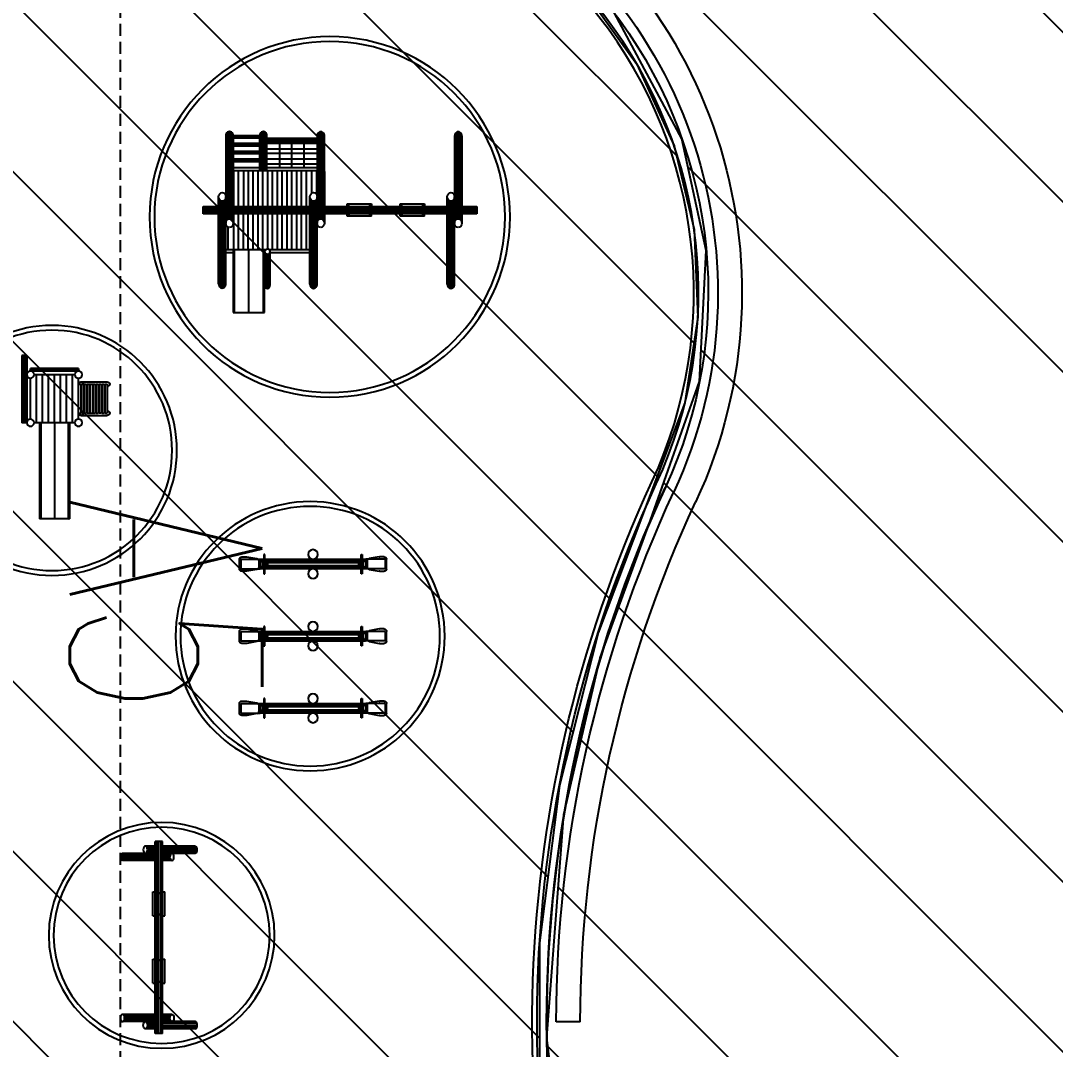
# Model space of a CAD drawing. Header units: inches. Extents: x 542650 to 544515, y 9574150 to 9574595.
# Drawn here: x 544326.24 to 544347.77, y 9574480.24 to 9574501.64 of the extents above; entities that cross this region are included whole.
import ezdxf
from ezdxf.enums import TextEntityAlignment as Align

# ---------------------------------------------------------------- set-up
doc = ezdxf.new("R2010")
doc.units = ezdxf.units.IN
doc.header["$MEASUREMENT"] = 0
doc.linetypes.add('HIDDEN', pattern=[0.375, 0.25, -0.125])
for name, color, linetype in [('I-ARQ', 8, 'Continuous'), ('I-NORMO_INST', 4, 'Continuous'), ('SANIT', 3, 'Continuous')]:
    doc.layers.add(name, color=color, linetype=linetype)
doc.styles.add('200', font='ROMANS.SHX', dxfattribs={"width": 0.7, "height": 0.4})
pattern_1 = [(315, (1179.8033, 467.0157), (1.76776695297, 1.76776695297), [])]

# ---------------------------------------------------------------- blocks, each defined once
blk = doc.blocks.new('BL PRAÇA')
at = {"layer": 'I-ARQ'}
for p, q in [((464391.772, 9295916.216), (464391.773, 9295915.716)), ((464408.735, 9295914.066), (464408.584, 9295914.066)), ((464408.584, 9295914.066), (464408.584, 9295908.367)), ((464408.594, 9295914.066), (464408.594, 9295908.367)), ((464408.614, 9295914.066), (464408.614, 9295908.367)), ((464408.644, 9295914.066), (464408.644, 9295908.367)), ((464408.675, 9295908.367), (464408.675, 9295914.066)), ((464408.705, 9295908.367), (464408.705, 9295914.066)), ((464408.725, 9295908.367), (464408.725, 9295914.066)), ((464408.735, 9295908.367), (464408.735, 9295914.066)), ((464408.584, 9295913.75), (464408.386, 9295913.75)), ((464410.201, 9295913.751), (464408.735, 9295913.75)), ((464407.031, 9295913.539), (464408.584, 9295913.539)), ((464407.047, 9295913.569), (464408.584, 9295913.569)), ((464407.074, 9295913.589), (464408.584, 9295913.589)), ((464407.113, 9295913.599), (464408.584, 9295913.599)), ((464408.584, 9295913.6), (464408.386, 9295913.6)), ((464408.429, 9295913.741), (464408.584, 9295913.741)), ((464408.431, 9295913.611), (464408.584, 9295913.611)), ((464408.456, 9295913.721), (464408.584, 9295913.721)), ((464408.457, 9295913.631), (464408.584, 9295913.631)), ((464408.466, 9295913.707), (464408.466, 9295913.708)), ((464408.473, 9295913.691), (464408.584, 9295913.691)), ((464408.473, 9295913.661), (464408.585, 9295913.661)), ((464408.735, 9295913.74), (464410.246, 9295913.741)), ((464408.735, 9295913.72), (464410.272, 9295913.721)), ((464408.735, 9295913.69), (464410.288, 9295913.691)), ((464408.735, 9295913.66), (464410.287, 9295913.661)), ((464408.735, 9295913.63), (464410.271, 9295913.631)), ((464408.735, 9295913.61), (464410.244, 9295913.611)), ((464410.209, 9295913.601), (464408.735, 9295913.6)), ((464408.735, 9295913.599), (464408.934, 9295913.6)), ((464408.735, 9295913.589), (464408.889, 9295913.59)), ((464408.735, 9295913.569), (464408.863, 9295913.57)), ((464408.735, 9295913.539), (464408.846, 9295913.54)), ((464407.031, 9295913.509), (464408.584, 9295913.509)), ((464407.047, 9295913.479), (464408.584, 9295913.479)), ((464407.074, 9295913.459), (464408.584, 9295913.459)), ((464407.119, 9295913.449), (464408.584, 9295913.449)), ((464408.735, 9295913.509), (464408.847, 9295913.509)), ((464408.735, 9295913.479), (464408.863, 9295913.479)), ((464408.735, 9295913.459), (464408.889, 9295913.459)), ((464408.735, 9295913.449), (464408.934, 9295913.449)), ((464408.533, 9295912.972), (464408.584, 9295912.972)), ((464408.533, 9295912.972), (464408.533, 9295912.468)), ((464408.551, 9295912.962), (464408.584, 9295912.962)), ((464408.551, 9295912.937), (464408.551, 9295912.962)), ((464408.551, 9295912.937), (464408.584, 9295912.937)), ((464408.786, 9295912.972), (464408.735, 9295912.972)), ((464408.735, 9295912.962), (464408.768, 9295912.962)), ((464408.735, 9295912.937), (464408.768, 9295912.937)), ((464408.768, 9295912.937), (464408.768, 9295912.962)), ((464408.786, 9295912.468), (464408.786, 9295912.972)), ((464408.533, 9295912.468), (464408.584, 9295912.468)), ((464408.584, 9295912.502), (464408.551, 9295912.502)), ((464408.551, 9295912.502), (464408.551, 9295912.477)), ((464408.584, 9295912.477), (464408.551, 9295912.477)), ((464408.735, 9295912.502), (464408.768, 9295912.502)), ((464408.735, 9295912.477), (464408.768, 9295912.477)), ((464408.735, 9295912.468), (464408.786, 9295912.468)), ((464408.768, 9295912.502), (464408.768, 9295912.477)), ((464398.145, 9295912.042), (464398.145, 9295912.134)), ((464398.183, 9295911.826), (464398.146, 9295912.033)), ((464398.195, 9295912.184), (464398.395, 9295912.184)), ((464398.195, 9295912.154), (464398.195, 9295911.8)), ((464398.395, 9295912.154), (464398.195, 9295912.154)), ((464398.395, 9295912.154), (464398.395, 9295911.8)), ((464398.445, 9295912.033), (464398.408, 9295911.826)), ((464398.445, 9295912.134), (464398.445, 9295912.042)), ((464399.645, 9295912.042), (464399.645, 9295912.134)), ((464399.683, 9295911.826), (464399.646, 9295912.033)), ((464399.695, 9295912.184), (464399.895, 9295912.184)), ((464399.695, 9295912.154), (464399.695, 9295911.8)), ((464399.895, 9295912.154), (464399.695, 9295912.154)), ((464399.895, 9295912.154), (464399.895, 9295911.8)), ((464399.945, 9295912.033), (464399.908, 9295911.826)), ((464399.945, 9295912.134), (464399.945, 9295912.042)), ((464401.145, 9295912.042), (464401.145, 9295912.134)), ((464401.183, 9295911.826), (464401.146, 9295912.033)), ((464401.195, 9295912.184), (464401.395, 9295912.184)), ((464401.195, 9295912.154), (464401.195, 9295911.8)), ((464401.395, 9295912.154), (464401.195, 9295912.154)), ((464401.395, 9295912.154), (464401.395, 9295911.8)), ((464401.445, 9295912.033), (464401.408, 9295911.826)), ((464401.445, 9295912.134), (464401.445, 9295912.042)), ((464408.533, 9295911.872), (464408.584, 9295911.872)), ((464408.533, 9295911.872), (464408.533, 9295911.368)), ((464408.551, 9295911.862), (464408.584, 9295911.862)), ((464408.551, 9295911.837), (464408.551, 9295911.862)), ((464408.551, 9295911.837), (464408.584, 9295911.837)), ((464408.786, 9295911.872), (464408.735, 9295911.872)), ((464408.735, 9295911.862), (464408.768, 9295911.862)), ((464408.735, 9295911.837), (464408.768, 9295911.837)), ((464408.768, 9295911.837), (464408.768, 9295911.862)), ((464408.786, 9295911.368), (464408.786, 9295911.872)), ((464398.495, 9295911.679), (464398.095, 9295911.679)), ((464398.095, 9295911.679), (464398.095, 9295911.659)), ((464398.095, 9295911.659), (464398.495, 9295911.659)), ((464398.195, 9295911.8), (464398.195, 9295911.754)), ((464398.395, 9295911.755), (464398.195, 9295911.755)), ((464398.195, 9295911.755), (464398.195, 9295911.679)), ((464398.195, 9295911.659), (464398.195, 9295909.65)), ((464398.2, 9295911.679), (464398.2, 9295911.749)), ((464398.2, 9295909.65), (464398.2, 9295911.659)), ((464398.208, 9295911.679), (464398.208, 9295911.74)), ((464398.208, 9295909.65), (464398.208, 9295911.659)), ((464398.226, 9295911.679), (464398.226, 9295911.725)), ((464398.226, 9295909.65), (464398.226, 9295911.659)), ((464398.359, 9295911.784), (464398.232, 9295911.784)), ((464398.262, 9295911.679), (464398.262, 9295911.709)), ((464398.262, 9295909.65), (464398.262, 9295911.659)), ((464398.285, 9295911.659), (464398.285, 9295911.613)), ((464398.305, 9295911.613), (464398.305, 9295911.659)), ((464398.329, 9295911.679), (464398.329, 9295911.709)), ((464398.329, 9295909.65), (464398.329, 9295911.659)), ((464398.365, 9295911.679), (464398.365, 9295911.725)), ((464398.365, 9295909.65), (464398.365, 9295911.659)), ((464398.383, 9295911.679), (464398.383, 9295911.74)), ((464398.383, 9295909.65), (464398.383, 9295911.659)), ((464398.391, 9295911.679), (464398.391, 9295911.749)), ((464398.391, 9295909.65), (464398.391, 9295911.659)), ((464398.395, 9295911.8), (464398.395, 9295911.754)), ((464398.395, 9295911.679), (464398.395, 9295911.755)), ((464398.395, 9295909.65), (464398.395, 9295911.659)), ((464398.495, 9295911.659), (464398.495, 9295911.679)), ((464399.995, 9295911.679), (464399.595, 9295911.679)), ((464399.595, 9295911.679), (464399.595, 9295911.659)), ((464399.595, 9295911.659), (464399.995, 9295911.659)), ((464399.695, 9295911.8), (464399.695, 9295911.754)), ((464399.895, 9295911.755), (464399.695, 9295911.755)), ((464399.695, 9295911.755), (464399.695, 9295911.679)), ((464399.695, 9295911.659), (464399.695, 9295909.65)), ((464399.7, 9295911.679), (464399.7, 9295911.749)), ((464399.7, 9295909.65), (464399.7, 9295911.659)), ((464399.708, 9295911.679), (464399.708, 9295911.74)), ((464399.708, 9295909.65), (464399.708, 9295911.659)), ((464399.726, 9295911.679), (464399.726, 9295911.725)), ((464399.726, 9295909.65), (464399.726, 9295911.659)), ((464399.859, 9295911.784), (464399.732, 9295911.784)), ((464399.762, 9295911.679), (464399.762, 9295911.709)), ((464399.762, 9295909.65), (464399.762, 9295911.659)), ((464399.785, 9295911.659), (464399.785, 9295911.613)), ((464399.805, 9295911.613), (464399.805, 9295911.659)), ((464399.829, 9295911.679), (464399.829, 9295911.709)), ((464399.829, 9295909.65), (464399.829, 9295911.659)), ((464399.865, 9295911.679), (464399.865, 9295911.725)), ((464399.865, 9295909.65), (464399.865, 9295911.659)), ((464399.883, 9295911.679), (464399.883, 9295911.74)), ((464399.883, 9295909.65), (464399.883, 9295911.659)), ((464399.891, 9295911.679), (464399.891, 9295911.749)), ((464399.891, 9295909.65), (464399.891, 9295911.659)), ((464399.895, 9295911.8), (464399.895, 9295911.754)), ((464399.895, 9295911.679), (464399.895, 9295911.755)), ((464399.895, 9295909.65), (464399.895, 9295911.659)), ((464399.995, 9295911.659), (464399.995, 9295911.679)), ((464401.495, 9295911.679), (464401.095, 9295911.679)), ((464401.095, 9295911.679), (464401.095, 9295911.659)), ((464401.095, 9295911.659), (464401.495, 9295911.659)), ((464401.195, 9295911.8), (464401.195, 9295911.754)), ((464401.395, 9295911.755), (464401.195, 9295911.755)), ((464401.195, 9295911.755), (464401.195, 9295911.679)), ((464401.195, 9295911.659), (464401.195, 9295909.65)), ((464401.2, 9295911.679), (464401.2, 9295911.749)), ((464401.2, 9295909.65), (464401.2, 9295911.659)), ((464401.208, 9295911.679), (464401.208, 9295911.74)), ((464401.208, 9295909.65), (464401.208, 9295911.659)), ((464401.226, 9295911.679), (464401.226, 9295911.725)), ((464401.226, 9295909.65), (464401.226, 9295911.659)), ((464401.359, 9295911.784), (464401.232, 9295911.784)), ((464401.262, 9295911.679), (464401.262, 9295911.709)), ((464401.262, 9295909.65), (464401.262, 9295911.659)), ((464401.285, 9295911.659), (464401.285, 9295911.613)), ((464401.305, 9295911.613), (464401.305, 9295911.659)), ((464401.329, 9295911.679), (464401.329, 9295911.709)), ((464401.329, 9295909.65), (464401.329, 9295911.659)), ((464401.365, 9295911.679), (464401.365, 9295911.725)), ((464401.365, 9295909.65), (464401.365, 9295911.659)), ((464401.383, 9295911.679), (464401.383, 9295911.74)), ((464401.383, 9295909.65), (464401.383, 9295911.659)), ((464401.391, 9295911.679), (464401.391, 9295911.749)), ((464401.391, 9295909.65), (464401.391, 9295911.659)), ((464401.395, 9295911.8), (464401.395, 9295911.754)), ((464401.395, 9295911.679), (464401.395, 9295911.755)), ((464401.395, 9295909.65), (464401.395, 9295911.659)), ((464401.495, 9295911.659), (464401.495, 9295911.679)), ((464408.584, 9295911.402), (464408.551, 9295911.402)), ((464408.551, 9295911.402), (464408.551, 9295911.377)), ((464408.584, 9295911.377), (464408.551, 9295911.377)), ((464408.735, 9295911.402), (464408.768, 9295911.402)), ((464408.735, 9295911.377), (464408.768, 9295911.377)), ((464408.768, 9295911.402), (464408.768, 9295911.377)), ((464408.533, 9295911.368), (464408.584, 9295911.368)), ((464408.735, 9295911.368), (464408.786, 9295911.368)), ((464407.074, 9295910.73), (464408.584, 9295910.731)), ((464407.113, 9295910.74), (464408.584, 9295910.741)), ((464408.584, 9295910.891), (464408.386, 9295910.891)), ((464408.584, 9295910.741), (464408.386, 9295910.741)), ((464408.431, 9295910.881), (464408.584, 9295910.881)), ((464408.431, 9295910.751), (464408.584, 9295910.751)), ((464408.457, 9295910.861), (464408.584, 9295910.861)), ((464408.458, 9295910.771), (464408.584, 9295910.771)), ((464408.474, 9295910.831), (464408.584, 9295910.831)), ((464408.474, 9295910.801), (464408.584, 9295910.801)), ((464410.201, 9295910.89), (464408.735, 9295910.891)), ((464408.735, 9295910.881), (464410.246, 9295910.881)), ((464408.735, 9295910.861), (464410.272, 9295910.861)), ((464408.735, 9295910.831), (464410.288, 9295910.831)), ((464408.735, 9295910.801), (464410.287, 9295910.801)), ((464408.735, 9295910.771), (464410.271, 9295910.771)), ((464408.735, 9295910.751), (464410.244, 9295910.751)), ((464408.735, 9295910.741), (464408.934, 9295910.741)), ((464410.209, 9295910.741), (464408.735, 9295910.741)), ((464408.735, 9295910.731), (464408.885, 9295910.731)), ((464408.977, 9295910.731), (464409.477, 9295910.731)), ((464409.477, 9295910.741), (464409.478, 9295908.991)), ((464409.535, 9295910.741), (464409.536, 9295909.696)), ((464409.616, 9295910.741), (464409.616, 9295909.696)), ((464409.718, 9295910.741), (464409.719, 9295909.696)), ((464409.833, 9295910.743), (464409.834, 9295909.698)), ((464409.925, 9295910.743), (464409.926, 9295909.698)), ((464410.05, 9295909.696), (464410.05, 9295910.741)), ((464410.06, 9295909.696), (464410.06, 9295910.741)), ((464410.08, 9295909.696), (464410.08, 9295910.741)), ((464410.099, 9295910.741), (464410.099, 9295909.696)), ((464410.119, 9295910.741), (464410.119, 9295909.696)), ((464410.139, 9295910.741), (464410.139, 9295909.696)), ((464410.149, 9295910.741), (464410.149, 9295909.696)), ((464407.031, 9295910.68), (464408.584, 9295910.681)), ((464407.031, 9295910.65), (464408.584, 9295910.65)), ((464407.047, 9295910.71), (464408.584, 9295910.711)), ((464407.047, 9295910.62), (464408.584, 9295910.62)), ((464407.074, 9295910.6), (464408.584, 9295910.6)), ((464407.119, 9295910.59), (464408.584, 9295910.59)), ((464407.771, 9295910.591), (464407.771, 9295909.755)), ((464407.829, 9295910.59), (464407.83, 9295909.745)), ((464407.83, 9295910.519), (464408.584, 9295910.519)), ((464408.735, 9295910.711), (464408.858, 9295910.711)), ((464408.735, 9295910.681), (464408.842, 9295910.681)), ((464408.735, 9295910.65), (464408.842, 9295910.651)), ((464408.735, 9295910.62), (464408.858, 9295910.621)), ((464408.735, 9295910.6), (464408.885, 9295910.601)), ((464408.735, 9295910.591), (464408.938, 9295910.591)), ((464408.735, 9295910.59), (464408.934, 9295910.591)), ((464408.736, 9295910.519), (464409.477, 9295910.519)), ((464409.013, 9295910.63), (464409.477, 9295910.63)), ((464407.83, 9295910.418), (464408.584, 9295910.418)), ((464407.83, 9295910.317), (464408.584, 9295910.317)), ((464408.736, 9295910.418), (464409.477, 9295910.418)), ((464408.736, 9295910.317), (464409.477, 9295910.317)), ((464409.54, 9295910.47), (464410.054, 9295910.47)), ((464407.83, 9295910.216), (464408.584, 9295910.216)), ((464407.83, 9295910.115), (464408.584, 9295910.115)), ((464408.736, 9295910.216), (464409.477, 9295910.216)), ((464408.736, 9295910.115), (464409.477, 9295910.115)), ((464409.536, 9295910.214), (464410.05, 9295910.214)), ((464407.83, 9295910.015), (464408.584, 9295910.015)), ((464407.83, 9295909.914), (464408.584, 9295909.914)), ((464408.736, 9295910.015), (464409.477, 9295910.015)), ((464408.736, 9295909.914), (464409.477, 9295909.914)), ((464409.534, 9295909.963), (464410.047, 9295909.963)), ((464398.285, 9295909.65), (464398.285, 9295909.697)), ((464398.305, 9295909.697), (464398.305, 9295909.65)), ((464399.785, 9295909.65), (464399.785, 9295909.697)), ((464399.805, 9295909.697), (464399.805, 9295909.65)), ((464401.285, 9295909.65), (464401.285, 9295909.697)), ((464401.305, 9295909.697), (464401.305, 9295909.65)), ((464407.739, 9295909.72), (464407.032, 9295909.72)), ((464407.032, 9295909.689), (464407.739, 9295909.69)), ((464407.753, 9295909.74), (464407.046, 9295909.74)), ((464407.046, 9295909.669), (464407.753, 9295909.67)), ((464407.769, 9295909.75), (464407.063, 9295909.75)), ((464407.063, 9295909.659), (464407.769, 9295909.66)), ((464407.793, 9295909.755), (464407.089, 9295909.755)), ((464407.089, 9295909.654), (464407.797, 9295909.655)), ((464407.771, 9295909.646), (464407.771, 9295909.655)), ((464407.83, 9295909.813), (464408.584, 9295909.813)), ((464407.83, 9295909.664), (464407.83, 9295908.991)), ((464407.854, 9295909.713), (464408.584, 9295909.712)), ((464408.736, 9295909.813), (464409.477, 9295909.813)), ((464408.736, 9295909.712), (464409.477, 9295909.712)), ((464409.478, 9295909.696), (464410.202, 9295909.696)), ((464409.478, 9295909.686), (464410.252, 9295909.686)), ((464409.503, 9295909.666), (464410.276, 9295909.666)), ((464398.095, 9295909.63), (464398.095, 9295909.65)), ((464398.095, 9295909.65), (464398.495, 9295909.65)), ((464398.495, 9295909.63), (464398.095, 9295909.63)), ((464398.183, 9295909.483), (464398.146, 9295909.275)), ((464398.195, 9295909.63), (464398.195, 9295909.555)), ((464398.195, 9295909.508), (464398.195, 9295909.555)), ((464398.395, 9295909.555), (464398.195, 9295909.555)), ((464398.195, 9295909.154), (464398.195, 9295909.508)), ((464398.2, 9295909.56), (464398.2, 9295909.63)), ((464398.208, 9295909.569), (464398.208, 9295909.63)), ((464398.226, 9295909.584), (464398.226, 9295909.63)), ((464398.359, 9295909.524), (464398.232, 9295909.524)), ((464398.262, 9295909.6), (464398.262, 9295909.63)), ((464398.329, 9295909.6), (464398.329, 9295909.63)), ((464398.365, 9295909.584), (464398.365, 9295909.63)), ((464398.383, 9295909.569), (464398.383, 9295909.63)), ((464398.391, 9295909.56), (464398.391, 9295909.63)), ((464398.395, 9295909.555), (464398.395, 9295909.63)), ((464398.395, 9295909.508), (464398.395, 9295909.555)), ((464398.395, 9295909.154), (464398.395, 9295909.508)), ((464398.445, 9295909.275), (464398.408, 9295909.483)), ((464398.495, 9295909.65), (464398.495, 9295909.63)), ((464399.595, 9295909.63), (464399.595, 9295909.65)), ((464399.595, 9295909.65), (464399.995, 9295909.65)), ((464399.995, 9295909.63), (464399.595, 9295909.63)), ((464399.683, 9295909.483), (464399.646, 9295909.275)), ((464399.695, 9295909.63), (464399.695, 9295909.555)), ((464399.695, 9295909.508), (464399.695, 9295909.555)), ((464399.895, 9295909.555), (464399.695, 9295909.555)), ((464399.695, 9295909.154), (464399.695, 9295909.508)), ((464399.7, 9295909.56), (464399.7, 9295909.63)), ((464399.708, 9295909.569), (464399.708, 9295909.63)), ((464399.726, 9295909.584), (464399.726, 9295909.63)), ((464399.859, 9295909.524), (464399.732, 9295909.524)), ((464399.762, 9295909.6), (464399.762, 9295909.63)), ((464399.829, 9295909.6), (464399.829, 9295909.63)), ((464399.865, 9295909.584), (464399.865, 9295909.63)), ((464399.883, 9295909.569), (464399.883, 9295909.63)), ((464399.891, 9295909.56), (464399.891, 9295909.63)), ((464399.895, 9295909.555), (464399.895, 9295909.63)), ((464399.895, 9295909.508), (464399.895, 9295909.555)), ((464399.895, 9295909.154), (464399.895, 9295909.508)), ((464399.945, 9295909.275), (464399.908, 9295909.483)), ((464399.995, 9295909.65), (464399.995, 9295909.63)), ((464401.095, 9295909.63), (464401.095, 9295909.65)), ((464401.095, 9295909.65), (464401.495, 9295909.65)), ((464401.495, 9295909.63), (464401.095, 9295909.63)), ((464401.183, 9295909.483), (464401.146, 9295909.275)), ((464401.195, 9295909.63), (464401.195, 9295909.555)), ((464401.195, 9295909.508), (464401.195, 9295909.555)), ((464401.395, 9295909.555), (464401.195, 9295909.555)), ((464401.195, 9295909.154), (464401.195, 9295909.508)), ((464401.2, 9295909.56), (464401.2, 9295909.63)), ((464401.208, 9295909.569), (464401.208, 9295909.63)), ((464401.226, 9295909.584), (464401.226, 9295909.63)), ((464401.359, 9295909.524), (464401.232, 9295909.524)), ((464401.262, 9295909.6), (464401.262, 9295909.63)), ((464401.329, 9295909.6), (464401.329, 9295909.63)), ((464401.365, 9295909.584), (464401.365, 9295909.63)), ((464401.383, 9295909.569), (464401.383, 9295909.63)), ((464401.391, 9295909.56), (464401.391, 9295909.63)), ((464401.395, 9295909.555), (464401.395, 9295909.63)), ((464401.395, 9295909.508), (464401.395, 9295909.555)), ((464401.395, 9295909.154), (464401.395, 9295909.508)), ((464401.445, 9295909.275), (464401.408, 9295909.483)), ((464401.495, 9295909.65), (464401.495, 9295909.63)), ((464406.53, 9295908.991), (464406.53, 9295909.646)), ((464406.53, 9295909.646), (464407.83, 9295909.646)), ((464406.53, 9295909.621), (464407.83, 9295909.621)), ((464407.74, 9295909.621), (464407.74, 9295909.646)), ((464407.83, 9295909.611), (464408.584, 9295909.611)), ((464407.83, 9295909.51), (464408.584, 9295909.51)), ((464408.736, 9295909.611), (464409.477, 9295909.611)), ((464408.736, 9295909.51), (464409.477, 9295909.51)), ((464409.478, 9295909.556), (464409.67, 9295909.556)), ((464409.478, 9295909.545), (464409.67, 9295909.545)), ((464409.503, 9295909.576), (464409.67, 9295909.576)), ((464409.518, 9295909.636), (464410.29, 9295909.636)), ((464409.518, 9295909.606), (464409.67, 9295909.606)), ((464409.536, 9295909.545), (464409.536, 9295908.991)), ((464409.67, 9295909.636), (464409.716, 9295909.636)), ((464409.67, 9295908.91), (464409.67, 9295909.636)), ((464409.675, 9295908.91), (464409.675, 9295909.636)), ((464409.685, 9295908.91), (464409.685, 9295909.636)), ((464409.701, 9295909.636), (464409.701, 9295908.91)), ((464409.711, 9295909.636), (464409.711, 9295908.91)), ((464409.716, 9295909.636), (464409.716, 9295908.91)), ((464409.716, 9295909.606), (464409.833, 9295909.606)), ((464409.716, 9295909.576), (464409.833, 9295909.576)), ((464409.716, 9295909.556), (464409.833, 9295909.556)), ((464409.716, 9295909.545), (464409.833, 9295909.545)), ((464409.833, 9295909.636), (464409.879, 9295909.636)), ((464409.833, 9295908.91), (464409.833, 9295909.636)), ((464409.838, 9295908.91), (464409.838, 9295909.636)), ((464409.848, 9295908.91), (464409.848, 9295909.636)), ((464409.864, 9295909.636), (464409.864, 9295908.91)), ((464409.874, 9295909.636), (464409.874, 9295908.91)), ((464409.879, 9295909.636), (464409.879, 9295908.91)), ((464409.879, 9295909.606), (464409.996, 9295909.606)), ((464409.879, 9295909.576), (464409.996, 9295909.576)), ((464409.879, 9295909.556), (464409.996, 9295909.556)), ((464409.879, 9295909.545), (464409.996, 9295909.545)), ((464409.996, 9295909.636), (464410.042, 9295909.636)), ((464409.996, 9295908.91), (464409.996, 9295909.636)), ((464410.001, 9295908.91), (464410.001, 9295909.636)), ((464410.011, 9295908.91), (464410.011, 9295909.636)), ((464410.027, 9295909.636), (464410.027, 9295908.91)), ((464410.037, 9295909.636), (464410.037, 9295908.91)), ((464410.042, 9295909.636), (464410.042, 9295908.91)), ((464410.042, 9295909.606), (464410.159, 9295909.606)), ((464410.042, 9295909.576), (464410.159, 9295909.576)), ((464410.042, 9295909.556), (464410.159, 9295909.556)), ((464410.042, 9295909.545), (464410.159, 9295909.545)), ((464410.159, 9295908.91), (464410.159, 9295909.636)), ((464410.159, 9295909.636), (464410.205, 9295909.636)), ((464410.164, 9295908.91), (464410.164, 9295909.636)), ((464410.174, 9295908.91), (464410.174, 9295909.636)), ((464410.19, 9295909.636), (464410.19, 9295908.91)), ((464410.2, 9295909.636), (464410.2, 9295908.91)), ((464410.205, 9295909.636), (464410.205, 9295908.91)), ((464410.205, 9295909.606), (464410.286, 9295909.606)), ((464410.205, 9295909.576), (464410.272, 9295909.576)), ((464410.205, 9295909.556), (464410.247, 9295909.556)), ((464410.205, 9295909.546), (464410.209, 9295909.546)), ((464398.145, 9295909.267), (464398.145, 9295909.174)), ((464398.445, 9295909.174), (464398.445, 9295909.267)), ((464399.645, 9295909.267), (464399.645, 9295909.174)), ((464399.945, 9295909.174), (464399.945, 9295909.267)), ((464401.145, 9295909.267), (464401.145, 9295909.174)), ((464401.445, 9295909.174), (464401.445, 9295909.267)), ((464406.53, 9295909.319), (464407.83, 9295909.319)), ((464407.83, 9295909.409), (464408.584, 9295909.409)), ((464407.83, 9295909.308), (464408.584, 9295909.308)), ((464408.736, 9295909.409), (464409.477, 9295909.409)), ((464409.477, 9295909.308), (464408.736, 9295909.308)), ((464398.395, 9295909.154), (464398.195, 9295909.154)), ((464398.195, 9295909.124), (464398.395, 9295909.124)), ((464399.895, 9295909.154), (464399.695, 9295909.154)), ((464399.695, 9295909.124), (464399.895, 9295909.124)), ((464401.395, 9295909.154), (464401.195, 9295909.154)), ((464401.195, 9295909.124), (464401.395, 9295909.124)), ((464407.83, 9295909.016), (464406.53, 9295909.016)), ((464407.74, 9295909.016), (464407.74, 9295908.991)), ((464407.83, 9295909.207), (464408.584, 9295909.207)), ((464407.83, 9295909.106), (464408.584, 9295909.106)), ((464409.477, 9295909.207), (464408.736, 9295909.207)), ((464408.736, 9295909.106), (464409.477, 9295909.106)), ((464407.83, 9295908.991), (464406.53, 9295908.991)), ((464407.069, 9295908.81), (464408.584, 9295908.811)), ((464407.095, 9295908.83), (464408.584, 9295908.831)), ((464407.126, 9295908.84), (464408.584, 9295908.841)), ((464407.771, 9295908.991), (464407.772, 9295908.841)), ((464407.83, 9295909.005), (464408.584, 9295909.005)), ((464407.83, 9295908.991), (464407.83, 9295908.841)), ((464407.83, 9295908.89), (464408.303, 9295908.89)), ((464408.584, 9295908.991), (464408.386, 9295908.991)), ((464408.584, 9295908.841), (464408.386, 9295908.841)), ((464408.431, 9295908.981), (464408.584, 9295908.981)), ((464408.431, 9295908.851), (464408.584, 9295908.851)), ((464408.457, 9295908.961), (464408.584, 9295908.961)), ((464408.458, 9295908.871), (464408.584, 9295908.871)), ((464408.474, 9295908.931), (464408.584, 9295908.931)), ((464408.474, 9295908.901), (464408.584, 9295908.901)), ((464408.736, 9295909.005), (464409.477, 9295909.005)), ((464409.67, 9295908.991), (464408.736, 9295908.991)), ((464408.736, 9295908.981), (464409.67, 9295908.981)), ((464408.736, 9295908.961), (464409.67, 9295908.961)), ((464408.736, 9295908.931), (464409.67, 9295908.931)), ((464408.736, 9295908.901), (464410.29, 9295908.901)), ((464408.736, 9295908.871), (464410.275, 9295908.871)), ((464408.736, 9295908.851), (464410.25, 9295908.851)), ((464410.218, 9295908.841), (464408.736, 9295908.841)), ((464408.736, 9295908.841), (464408.934, 9295908.841)), ((464408.736, 9295908.831), (464408.89, 9295908.831)), ((464408.736, 9295908.811), (464408.863, 9295908.811)), ((464409.716, 9295908.91), (464409.67, 9295908.91)), ((464409.833, 9295908.991), (464409.716, 9295908.991)), ((464409.716, 9295908.981), (464409.833, 9295908.981)), ((464409.716, 9295908.961), (464409.833, 9295908.961)), ((464409.716, 9295908.931), (464409.833, 9295908.931)), ((464409.879, 9295908.91), (464409.833, 9295908.91)), ((464409.996, 9295908.991), (464409.879, 9295908.991)), ((464409.879, 9295908.981), (464409.996, 9295908.981)), ((464409.879, 9295908.961), (464409.996, 9295908.961)), ((464409.879, 9295908.931), (464409.996, 9295908.931)), ((464410.042, 9295908.91), (464409.996, 9295908.91)), ((464410.159, 9295908.991), (464410.042, 9295908.991)), ((464410.042, 9295908.981), (464410.159, 9295908.982)), ((464410.042, 9295908.961), (464410.159, 9295908.962)), ((464410.042, 9295908.931), (464410.159, 9295908.932)), ((464410.205, 9295908.91), (464410.159, 9295908.91)), ((464410.205, 9295908.982), (464410.252, 9295908.982)), ((464410.205, 9295908.962), (464410.276, 9295908.962)), ((464410.205, 9295908.932), (464410.29, 9295908.932)), ((464407.053, 9295908.78), (464408.584, 9295908.781)), ((464407.053, 9295908.75), (464408.584, 9295908.751)), ((464407.069, 9295908.72), (464408.584, 9295908.721)), ((464407.096, 9295908.7), (464408.584, 9295908.701)), ((464407.126, 9295908.69), (464408.584, 9295908.691)), ((464408.736, 9295908.781), (464408.847, 9295908.781)), ((464408.736, 9295908.751), (464408.847, 9295908.751)), ((464408.736, 9295908.721), (464408.863, 9295908.721)), ((464408.736, 9295908.701), (464408.89, 9295908.701)), ((464408.736, 9295908.691), (464408.934, 9295908.691)), ((464408.584, 9295908.367), (464408.735, 9295908.367)), ((464391.626, 9295908.208), (464391.626, 9295907.521)), ((464391.631, 9295908.219), (464391.631, 9295907.521)), ((464391.641, 9295908.229), (464391.641, 9295907.521)), ((464391.661, 9295908.24), (464391.661, 9295907.521)), ((464391.697, 9295908.246), (464391.697, 9295907.521)), ((464391.741, 9295908.241), (464391.741, 9295907.521)), ((464391.761, 9295908.231), (464391.761, 9295907.521)), ((464391.771, 9295908.221), (464391.771, 9295907.521)), ((464391.776, 9295908.212), (464391.776, 9295907.521)), ((464395.277, 9295908.203), (464395.277, 9295907.521)), ((464395.282, 9295908.211), (464395.282, 9295907.521)), ((464395.292, 9295908.222), (464395.292, 9295907.521)), ((464395.312, 9295908.236), (464395.312, 9295907.521)), ((464395.353, 9295908.246), (464395.353, 9295907.521)), ((464395.392, 9295908.236), (464395.392, 9295907.521)), ((464395.412, 9295908.222), (464395.412, 9295907.521)), ((464395.422, 9295908.21), (464395.422, 9295907.521)), ((464395.427, 9295908.203), (464395.427, 9295907.521)), ((464391.926, 9295907.721), (464391.926, 9295907.521)), ((464395.126, 9295907.718), (464395.127, 9295907.521)), ((464391.527, 9295907.521), (464391.527, 9295907.371)), ((464391.527, 9295907.521), (464395.527, 9295907.521)), ((464391.527, 9295907.516), (464395.527, 9295907.516)), ((464391.527, 9295907.506), (464395.527, 9295907.506)), ((464391.781, 9295907.703), (464391.781, 9295907.521)), ((464391.791, 9295907.692), (464391.791, 9295907.521)), ((464391.811, 9295907.682), (464391.811, 9295907.521)), ((464391.85, 9295907.675), (464391.85, 9295907.521)), ((464391.891, 9295907.682), (464391.891, 9295907.521)), ((464391.911, 9295907.692), (464391.911, 9295907.521)), ((464391.921, 9295907.702), (464391.921, 9295907.521)), ((464392.577, 9295907.521), (464392.577, 9295907.571)), ((464392.577, 9295907.571), (464393.077, 9295907.571)), ((464393.077, 9295907.521), (464393.077, 9295907.571)), ((464393.977, 9295907.521), (464393.977, 9295907.571)), ((464393.977, 9295907.571), (464394.477, 9295907.571)), ((464394.477, 9295907.521), (464394.477, 9295907.571)), ((464395.131, 9295907.702), (464395.132, 9295907.521)), ((464395.141, 9295907.692), (464395.142, 9295907.521)), ((464395.161, 9295907.682), (464395.162, 9295907.521)), ((464395.2, 9295907.675), (464395.2, 9295907.521)), ((464395.242, 9295907.682), (464395.242, 9295907.521)), ((464395.262, 9295907.692), (464395.262, 9295907.521)), ((464395.272, 9295907.703), (464395.272, 9295907.521)), ((464395.527, 9295907.521), (464395.527, 9295907.371)), ((464391.527, 9295907.486), (464395.527, 9295907.486)), ((464391.527, 9295907.442), (464395.527, 9295907.442)), ((464391.527, 9295907.406), (464395.527, 9295907.406)), ((464391.527, 9295907.386), (464395.527, 9295907.386)), ((464391.527, 9295907.376), (464395.527, 9295907.376)), ((464391.527, 9295907.371), (464395.527, 9295907.371)), ((464391.626, 9295907.371), (464391.626, 9295907.165)), ((464391.631, 9295907.371), (464391.631, 9295907.181)), ((464391.641, 9295907.371), (464391.641, 9295907.191)), ((464391.661, 9295907.371), (464391.661, 9295907.201)), ((464391.698, 9295907.371), (464391.698, 9295907.208)), ((464391.74, 9295907.371), (464391.74, 9295907.202)), ((464391.76, 9295907.371), (464391.76, 9295907.192)), ((464391.77, 9295907.371), (464391.77, 9295907.182)), ((464391.776, 9295907.371), (464391.776, 9295906.692)), ((464391.781, 9295907.371), (464391.781, 9295906.704)), ((464391.791, 9295907.371), (464391.791, 9295906.714)), ((464391.811, 9295907.371), (464391.811, 9295906.725)), ((464391.847, 9295907.371), (464391.847, 9295906.731)), ((464391.891, 9295907.371), (464391.891, 9295906.725)), ((464391.911, 9295907.371), (464391.911, 9295906.715)), ((464391.921, 9295907.371), (464391.921, 9295906.704)), ((464391.926, 9295907.371), (464391.926, 9295906.689)), ((464392.577, 9295907.321), (464392.577, 9295907.371)), ((464392.577, 9295907.321), (464393.077, 9295907.321)), ((464393.077, 9295907.321), (464393.077, 9295907.371)), ((464393.977, 9295907.321), (464393.977, 9295907.371)), ((464393.977, 9295907.321), (464394.477, 9295907.321)), ((464394.477, 9295907.321), (464394.477, 9295907.371)), ((464395.127, 9295907.371), (464395.127, 9295906.689)), ((464395.132, 9295907.371), (464395.132, 9295906.682)), ((464395.142, 9295907.371), (464395.142, 9295906.67)), ((464395.162, 9295907.371), (464395.162, 9295906.656)), ((464395.203, 9295907.371), (464395.203, 9295906.646)), ((464395.242, 9295907.371), (464395.242, 9295906.656)), ((464395.262, 9295907.371), (464395.262, 9295906.67)), ((464395.272, 9295907.371), (464395.272, 9295906.681)), ((464395.277, 9295907.371), (464395.277, 9295906.689)), ((464395.282, 9295907.371), (464395.282, 9295907.181)), ((464395.292, 9295907.371), (464395.292, 9295907.191)), ((464395.312, 9295907.371), (464395.312, 9295907.201)), ((464395.353, 9295907.371), (464395.353, 9295907.208)), ((464395.392, 9295907.371), (464395.392, 9295907.201)), ((464395.412, 9295907.371), (464395.412, 9295907.191)), ((464395.422, 9295907.371), (464395.422, 9295907.181)), ((464395.427, 9295907.371), (464395.427, 9295907.165)), ((464395.353, 9295907.123), (464395.353, 9295907.122)), ((464404.386, 9295905.824), (464404.386, 9295906.374)), ((464405.036, 9295906.374), (464404.436, 9295906.374)), ((464404.436, 9295906.324), (464404.436, 9295906.374)), ((464405.036, 9295906.324), (464404.436, 9295906.324)), ((464405.036, 9295906.312), (464404.436, 9295906.312)), ((464404.436, 9295906.262), (464404.436, 9295906.312)), ((464405.036, 9295906.262), (464404.436, 9295906.262)), ((464405.036, 9295906.249), (464404.436, 9295906.249)), ((464404.436, 9295906.249), (464404.436, 9295906.199)), ((464404.486, 9295906.312), (464404.486, 9295906.324)), ((464404.486, 9295906.249), (464404.486, 9295906.262)), ((464404.986, 9295906.312), (464404.986, 9295906.324)), ((464404.986, 9295906.249), (464404.986, 9295906.262)), ((464405.036, 9295906.324), (464405.036, 9295906.374)), ((464405.036, 9295906.262), (464405.036, 9295906.312)), ((464405.036, 9295906.214), (464405.036, 9295906.249)), ((464405.036, 9295906.199), (464405.036, 9295906.214)), ((464405.086, 9295905.824), (464405.086, 9295906.374)), ((464405.036, 9295906.199), (464404.436, 9295906.199)), ((464405.036, 9295906.184), (464404.436, 9295906.184)), ((464404.436, 9295906.134), (464404.436, 9295906.184)), ((464405.036, 9295906.134), (464404.436, 9295906.134)), ((464405.036, 9295906.124), (464404.436, 9295906.124)), ((464404.436, 9295906.074), (464404.436, 9295906.124)), ((464405.036, 9295906.074), (464404.436, 9295906.074)), ((464405.036, 9295906.064), (464404.436, 9295906.064)), ((464404.436, 9295906.014), (464404.436, 9295906.064)), ((464405.036, 9295906.014), (464404.436, 9295906.014)), ((464405.036, 9295906.004), (464404.436, 9295906.004)), ((464404.436, 9295905.954), (464404.436, 9295906.004)), ((464404.486, 9295906.184), (464404.486, 9295906.199)), ((464404.486, 9295906.124), (464404.486, 9295906.134)), ((464404.486, 9295906.064), (464404.486, 9295906.074)), ((464404.486, 9295906.004), (464404.486, 9295906.014)), ((464404.986, 9295906.184), (464404.986, 9295906.199)), ((464404.986, 9295906.124), (464404.986, 9295906.134)), ((464404.986, 9295906.064), (464404.986, 9295906.074)), ((464404.986, 9295906.004), (464404.986, 9295906.014)), ((464405.036, 9295906.134), (464405.036, 9295906.184)), ((464405.036, 9295906.084), (464405.036, 9295906.124)), ((464405.036, 9295906.074), (464405.036, 9295906.084)), ((464405.036, 9295906.019), (464405.036, 9295906.064)), ((464405.036, 9295906.014), (464405.036, 9295906.019)), ((464405.036, 9295905.954), (464405.036, 9295906.004)), ((464405.036, 9295905.894), (464404.435, 9295905.894)), ((464405.036, 9295905.954), (464404.436, 9295905.954)), ((464405.036, 9295905.944), (464404.436, 9295905.944)), ((464404.436, 9295905.894), (464404.436, 9295905.944)), ((464405.036, 9295905.884), (464404.436, 9295905.884)), ((464404.436, 9295905.863), (464404.436, 9295905.884)), ((464404.436, 9295905.863), (464404.436, 9295905.834)), ((464405.036, 9295905.834), (464404.436, 9295905.834)), ((464405.036, 9295905.824), (464404.436, 9295905.824)), ((464404.436, 9295905.774), (464404.436, 9295905.824)), ((464404.486, 9295905.944), (464404.486, 9295905.954)), ((464404.486, 9295905.884), (464404.486, 9295905.894)), ((464404.986, 9295905.944), (464404.986, 9295905.954)), ((464404.986, 9295905.894), (464404.986, 9295905.884)), ((464405.036, 9295905.894), (464405.036, 9295905.944)), ((464405.036, 9295905.834), (464405.036, 9295905.884)), ((464405.036, 9295905.774), (464405.036, 9295905.824)), ((464402.236, 9295905.574), (464402.236, 9295905.584)), ((464404.236, 9295905.584), (464402.236, 9295905.584)), ((464402.236, 9295905.574), (464402.236, 9295904.974)), ((464404.236, 9295905.699), (464404.236, 9295904.849)), ((464404.236, 9295905.649), (464405.236, 9295905.649)), ((464404.311, 9295905.774), (464405.161, 9295905.774)), ((464405.236, 9295904.849), (464405.236, 9295905.699)), ((464405.361, 9295905.774), (464405.311, 9295905.774)), ((464405.311, 9295905.774), (464405.311, 9295904.774)), ((464405.314, 9295904.774), (464405.314, 9295905.774)), ((464405.319, 9295904.774), (464405.319, 9295905.774)), ((464405.326, 9295904.774), (464405.326, 9295905.774)), ((464405.336, 9295904.774), (464405.336, 9295905.774)), ((464405.345, 9295904.774), (464405.345, 9295905.774)), ((464405.353, 9295904.774), (464405.353, 9295905.774)), ((464405.357, 9295904.774), (464405.357, 9295905.774)), ((464405.361, 9295905.774), (464405.361, 9295904.774)), ((464404.236, 9295905.559), (464402.236, 9295905.559)), ((464404.236, 9295905.524), (464405.236, 9295905.524)), ((464404.236, 9295905.399), (464405.236, 9295905.399)), ((464404.236, 9295905.274), (464402.236, 9295905.274)), ((464404.236, 9295905.274), (464405.236, 9295905.274)), ((464404.236, 9295905.149), (464405.236, 9295905.149)), ((464404.236, 9295904.989), (464402.236, 9295904.989)), ((464402.236, 9295904.974), (464402.236, 9295904.964)), ((464404.236, 9295904.964), (464402.236, 9295904.964)), ((464404.236, 9295905.024), (464405.236, 9295905.024)), ((464404.236, 9295904.899), (464405.236, 9295904.899)), ((464404.311, 9295904.774), (464405.161, 9295904.774)), ((464405.311, 9295904.774), (464405.361, 9295904.774)), ((464404.236, 9295904.699), (464404.236, 9295904.599)), ((464405.636, 9295904.699), (464404.236, 9295904.699)), ((464405.636, 9295904.694), (464404.236, 9295904.694)), ((464405.636, 9295904.688), (464404.236, 9295904.688)), ((464405.636, 9295904.682), (464404.236, 9295904.682)), ((464405.636, 9295904.673), (464404.236, 9295904.673)), ((464405.636, 9295904.664), (464404.236, 9295904.664)), ((464405.636, 9295904.649), (464404.236, 9295904.649)), ((464405.636, 9295904.634), (464404.236, 9295904.634)), ((464405.636, 9295904.624), (464404.236, 9295904.624)), ((464405.636, 9295904.616), (464404.236, 9295904.616)), ((464405.636, 9295904.609), (464404.236, 9295904.609)), ((464405.636, 9295904.604), (464404.236, 9295904.604)), ((464405.636, 9295904.599), (464404.236, 9295904.599)), ((464405.636, 9295904.699), (464405.636, 9295904.599))]:
    blk.add_line(p, q, dxfattribs=at)
at = {"layer": 'I-ARQ', "linetype": 'HIDDEN'}
blk.add_line((464371.786, 9295906.647), (464429.786, 9295906.647), dxfattribs=at)
at = {"layer": 'I-ARQ'}
for points in [[(464402.925, 9295918, -0.22074), (464380.66, 9295917.946, -0.071297), (464379.065, 9295918.979, -0.143294), (464377.036, 9295922.149, -0.071289), (464376.766, 9295924.031), (464376.766, 9296008.031, -0.405192), (464386.167, 9296017.726), (464454.256, 9296017.727, -0.405471), (464463.666, 9296008.031), (464463.666, 9295908.031, -0.292611), (464459.772, 9295901.946, -0.170288), (464454.651, 9295901.46, -0.170293), (464450.348, 9295904.278, 0.384147), (464439.642, 9295906.268, 0.384145), (464436.554, 9295895.825), (464428.023, 9295897.297), (464427.929, 9295896.755), (464470.516, 9295889.407), (464470.516, 9296024.938), (464472.366, 9296024.931)], [(464376.566, 9295924.031, 0.292611), (464380.577, 9295917.765, 0.22027), (464402.963, 9295917.798, -1.066721), (464409.784, 9295900.242, -1.086083)], [(464402.924, 9295918.001, -0.220758), (464380.66, 9295917.946, -0.143305), (464377.823, 9295920.419, -0.143297), (464376.766, 9295924.031)], [(464381.474, 9295917.262, 0.210235), (464403.005, 9295917.708, -1.078096), (464409.565, 9295900.28)]]:
    blk.add_lwpolyline(points, format="xyb", dxfattribs=at)
for centre, radius in [((464408.517, 9295911.004), 3.75), ((464408.517, 9295911.004), 3.65), ((464399.794, 9295910.595), 2.8), ((464399.794, 9295910.595), 2.7), ((464408.659, 9295912.949), 0.01), ((464408.659, 9295912.49), 0.01), ((464408.659, 9295911.849), 0.01), ((464408.659, 9295911.39), 0.01), ((464398.095, 9295910.655), 0.1), ((464398.495, 9295910.654), 0.1), ((464399.595, 9295910.655), 0.1), ((464399.995, 9295910.654), 0.1), ((464401.095, 9295910.655), 0.1), ((464401.495, 9295910.654), 0.1), ((464393.571, 9295907.505), 2.35), ((464393.571, 9295907.505), 2.25), ((464403.66, 9295905.223), 2.6), ((464403.66, 9295905.223), 2.5), ((464392.602, 9295907.446), 0.01), ((464393.052, 9295907.446), 0.01), ((464394.002, 9295907.446), 0.01), ((464394.452, 9295907.446), 0.01), ((464404.236, 9295905.774), 0.075), ((464405.236, 9295905.774), 0.075), ((464404.236, 9295904.774), 0.075), ((464405.236, 9295904.774), 0.075)]:
    blk.add_circle(centre, radius, dxfattribs=at)
for centre, radius, start, end in [((464406.941, 9295909.241), 10.337, 302.2102, 114.9301), ((464406.941, 9295909.241), 9.837, 302.2102, 114.9301), ((464406.941, 9295909.241), 9.637, 292.0813, 114.9301), ((464391.734, 9295941.957), 25.741, 270.0857, 294.9301), ((464391.734, 9295941.957), 26.241, 270.0857, 294.9301), ((464391.734, 9295941.957), 26.441, 245.2414, 294.9301), ((464398.195, 9295912.134), 0.05, 90, 179.9999), ((464398.195, 9295912.042), 0.05, 179.9999, 190), ((464398.395, 9295912.134), 0.05, 359.9999, 90), ((464398.395, 9295912.042), 0.05, 350, 359.9999), ((464399.695, 9295912.134), 0.05, 90, 179.9999), ((464399.695, 9295912.042), 0.05, 179.9999, 190), ((464399.895, 9295912.134), 0.05, 359.9999, 90), ((464399.895, 9295912.042), 0.05, 350, 359.9999), ((464401.195, 9295912.134), 0.05, 90, 179.9999), ((464401.195, 9295912.042), 0.05, 179.9999, 190), ((464401.395, 9295912.134), 0.05, 359.9999, 90), ((464401.395, 9295912.042), 0.05, 350, 359.9999), ((464398.232, 9295911.834), 0.05, 190, 270), ((464398.359, 9295911.834), 0.05, 270, 350), ((464399.732, 9295911.834), 0.05, 190, 270), ((464399.859, 9295911.834), 0.05, 270, 350), ((464401.232, 9295911.834), 0.05, 190, 270), ((464401.359, 9295911.834), 0.05, 270, 350), ((464398.295, 9295911.829), 0.125, 216.7489, 323.2514), ((464398.295, 9295911.613), 0.01, 180, 0), ((464399.795, 9295911.829), 0.125, 216.7489, 323.2514), ((464399.795, 9295911.613), 0.01, 180, 0), ((464401.295, 9295911.829), 0.125, 216.7489, 323.2514), ((464401.295, 9295911.613), 0.01, 180, 0), ((464398.295, 9295909.697), 0.01, 0, 180), ((464399.795, 9295909.697), 0.01, 0, 180), ((464401.295, 9295909.697), 0.01, 0, 180), ((464409.451, 9295909.621), 0.0686, 292.728, 67.272), ((464398.232, 9295909.474), 0.05, 90, 170), ((464398.295, 9295909.48), 0.125, 36.7489, 143.2514), ((464398.359, 9295909.474), 0.05, 10, 90), ((464399.732, 9295909.474), 0.05, 90, 170), ((464399.795, 9295909.48), 0.125, 36.7489, 143.2514), ((464399.859, 9295909.474), 0.05, 10, 90), ((464401.232, 9295909.474), 0.05, 90, 170), ((464401.295, 9295909.48), 0.125, 36.7489, 143.2514), ((464401.359, 9295909.474), 0.05, 10, 90), ((464398.195, 9295909.267), 0.05, 170, 180.0001), ((464398.395, 9295909.267), 0.05, 0.0001, 10), ((464399.695, 9295909.267), 0.05, 170, 180.0001), ((464399.895, 9295909.267), 0.05, 0.0001, 10), ((464401.195, 9295909.267), 0.05, 170, 180.0001), ((464401.395, 9295909.267), 0.05, 0.0001, 10), ((464398.195, 9295909.174), 0.05, 180.0001, 270), ((464398.395, 9295909.174), 0.05, 270, 0.0001), ((464399.695, 9295909.174), 0.05, 180.0001, 270), ((464399.895, 9295909.174), 0.05, 270, 0.0001), ((464401.195, 9295909.174), 0.05, 180.0001, 270), ((464401.395, 9295909.174), 0.05, 270, 0.0001), ((464404.436, 9295906.374), 0.05, 0.0001, 180.0001), ((464405.036, 9295906.374), 0.05, 0.0001, 180.0001), ((464404.436, 9295905.824), 0.05, 90.0001, 270.0001), ((464404.436, 9295905.824), 0.05, 0.0001, 11.5371), ((464405.036, 9295905.824), 0.05, 168.4632, 180.0001), ((464405.036, 9295905.824), 0.05, 270.0001, 90.0001)]:
    blk.add_arc(centre, radius, start, end, dxfattribs=at)
at = {"layer": 'I-ARQ', "extrusion": (0, 0, -1)}
for centre, major_axis, ratio in [((464408.386, 9295913.675), (-0.0891, 0.0001), 0.842175), ((464408.934, 9295913.524), (-0.0891, 0.0001), 0.842175), ((464408.386, 9295910.816), (-0.0891, 0.0001), 0.842175), ((464408.934, 9295910.666), (-0.0891, 0.0001), 0.842175), ((464407.795, 9295909.705), (-0.0593, 0.0001), 0.842742), ((464408.386, 9295908.916), (-0.0891, 0.0001), 0.842175), ((464408.934, 9295908.766), (-0.0891, 0.0001), 0.842175), ((464391.851, 9295907.718), (-0.075, 0), 0.569144), ((464391.701, 9295907.165), (-0.075, 0), 0.569144)]:
    blk.add_ellipse(centre, major_axis=major_axis, ratio=ratio, dxfattribs=at)
for centre, major_axis, ratio, start_param, end_param in [((464410.2, 9295913.676), (0.0891, 0.0033), 0.844049, 4.653885, 7.974285), ((464407.119, 9295913.524), (0.0891, -0.0001), 0.842175, 1.568071, 4.712389), ((464407.119, 9295910.665), (0.0891, -0.0001), 0.842175, 1.568071, 4.712389), ((464410.2, 9295910.816), (0.0891, 0.0033), 0.844049, 4.653885, 7.974285), ((464407.089, 9295909.705), (0.0593, -0.0001), 0.842742, 1.568307, 4.712389), ((464410.21, 9295909.621), (0.0818, 0.0056), 0.918858, 4.677328, 8.013544), ((464407.126, 9295908.765), (0.0891, -0.0001), 0.842175, 1.568071, 4.712389), ((464410.21, 9295908.917), (0.0818, 0.0056), 0.918858, 4.714659, 8.013544), ((464391.702, 9295908.204), (-0.0759, -0.0006), 0.563077, 6.38969, 9.235131), ((464395.352, 9295908.159), (0.0754, -0.0433), 0.994018, 3.144919, 5.231426)]:
    blk.add_ellipse(centre, major_axis=major_axis, ratio=ratio, start_param=start_param, end_param=end_param, dxfattribs=at)
at = {"layer": 'I-ARQ'}
for centre, major_axis, ratio in [((464395.201, 9295907.718), (0.075, 0), 0.569144), ((464395.352, 9295907.165), (0.075, 0), 0.569144), ((464391.851, 9295906.689), (0.075, 0.0006), 0.57483)]:
    blk.add_ellipse(centre, major_axis=major_axis, ratio=ratio, dxfattribs=at)
blk.add_ellipse((464395.202, 9295906.732), major_axis=(-0.0754, -0.0433), ratio=0.994024, start_param=0.003319, end_param=2.089836, dxfattribs=at)

msp = doc.modelspace()

# ---------------------------------------------------------------- hatches: boundary and pattern name
h = msp.add_hatch()
h.set_pattern_fill('ANSI31', color=256, scale=20, angle=270, style=0)
h.set_pattern_definition(pattern_1)
h.paths.add_polyline_path([(544338.933, 9574470.516), (544338.048, 9574471.415), (544336.942, 9574472.062), (544335.791, 9574472.384), (544334.505, 9574472.403), (544333.378, 9574472.128), (544332.342, 9574471.588), (544331.398, 9574470.737), (544330.74, 9574469.733), (544330.346, 9574468.582), (544330.256, 9574467.306), (544330.477, 9574466.133), (544330.999, 9574465.018), (544331.77, 9574464.087), (544332.748, 9574463.376), (544333.943, 9574462.912), (544335.139, 9574462.777), (544339.071, 9574462.777), (544339.081, 9574462.211), (544328.184, 9574462.481), (544321.95, 9574498.606), (544322.583, 9574500.204), (544323.583, 9574501.929), (544324.814, 9574503.186), (544326.344, 9574504.241), (544328.189, 9574505.019), (544329.819, 9574505.356), (544331.626, 9574505.392), (544333.456, 9574505.07), (544335.322, 9574504.325), (544336.701, 9574503.435), (544338.035, 9574502.172), (544339.064, 9574500.736), (544339.841, 9574499.036), (544340.256, 9574497.299), (544340.335, 9574495.476), (544340.065, 9574493.687), (544338.258, 9574488.908), (544337.452, 9574485.733), (544337.04, 9574482.457), (544337.038, 9574479.124), (544337.445, 9574475.857), (544338.247, 9574472.677)])

# ---------------------------------------------------------------- next in the draw order: block references
at = {"layer": 'I-ARQ', "xscale": -1, "rotation": 270}
msp.add_blockref('BL PRAÇA', (-8751578.329, 9110089.041), dxfattribs=at)

# ---------------------------------------------------------------- next in the draw order: hatches: boundary and pattern name
h = msp.add_hatch()
h.set_pattern_fill('ANSI31', color=256, scale=20, angle=270, style=0)
h.set_pattern_definition(pattern_1)
h.paths.add_polyline_path([(544399.419, 9574552.707), (544399.419, 9574545.297), (544337.251, 9574545.297), (544337.251, 9574515.297), (544349.117, 9574503.027), (544349.117, 9574465.807), (544345.701, 9574465.807), (544340.077, 9574468.867), (544337.882, 9574474.75), (544337.188, 9574480.484), (544337.547, 9574485.129), (544338.304, 9574488.383), (544339.35, 9574491.251), (544340.369, 9574494.134), (544340.508, 9574496.862), (544340.002, 9574499.181), (544338.598, 9574501.795), (544337.316, 9574503.184), (544335.764, 9574504.309), (544332.561, 9574505.68), (544331.243, 9574505.814), (544328.872, 9574505.606), (544326.723, 9574504.883), (544325.819, 9574504.399), (544325.047, 9574503.881), (544322.803, 9574501.553), (544322.588, 9574501.226), (544321.912, 9574498.826), (544317.231, 9574525.955), (544318.163, 9574525.526), (544318.53, 9574525.408), (544319.036, 9574525.248), (544319.638, 9574525.118), (544320.282, 9574525.033), (544321.265, 9574525.004), (544322.322, 9574525.11), (544322.99, 9574525.252), (544324.808, 9574525.971), (544325.547, 9574526.429), (544326.164, 9574526.907), (544327.307, 9574528.115), (544328.211, 9574529.616), (544328.592, 9574530.619), (544328.934, 9574532.73), (544328.786, 9574534.476), (544327.757, 9574537.095), (544327.432, 9574537.582), (544325.955, 9574539.13), (544324.482, 9574540.538), (544323.306, 9574542.516), (544322.831, 9574544.136), (544322.727, 9574546.179), (544322.833, 9574546.992), (544323.253, 9574548.47), (544324.459, 9574550.493), (544326.546, 9574552.144), (544327.69, 9574552.608), (544329.701, 9574552.907)])

# ---------------------------------------------------------------- next in the draw order: linework, layer by layer
at = {"layer": 'SANIT'}
for points in [[(544349.117, 9574465.807), (544345.701, 9574465.807), (544340.077, 9574468.867), (544337.882, 9574474.75), (544337.188, 9574480.484), (544337.547, 9574485.129), (544338.304, 9574488.383), (544339.35, 9574491.251), (544340.369, 9574494.134), (544340.508, 9574496.862), (544340.002, 9574499.181), (544338.598, 9574501.795), (544337.316, 9574503.184), (544335.764, 9574504.309), (544332.561, 9574505.68), (544331.243, 9574505.814), (544328.872, 9574505.606), (544326.723, 9574504.883), (544325.819, 9574504.399), (544325.047, 9574503.881), (544322.803, 9574501.553), (544322.588, 9574501.226), (544321.912, 9574498.826), (544317.231, 9574525.955)], [(544328.184, 9574462.481), (544321.95, 9574498.606), (544322.583, 9574500.204), (544323.583, 9574501.929), (544324.814, 9574503.186), (544326.344, 9574504.241), (544328.189, 9574505.019), (544329.819, 9574505.356), (544331.626, 9574505.392), (544333.456, 9574505.07), (544335.322, 9574504.325), (544336.701, 9574503.435), (544338.035, 9574502.172), (544339.064, 9574500.736), (544339.841, 9574499.036), (544340.256, 9574497.299), (544340.335, 9574495.476), (544340.065, 9574493.687), (544338.258, 9574488.908), (544337.452, 9574485.733), (544337.04, 9574482.457), (544337.038, 9574479.124)]]:
    msp.add_lwpolyline(points, dxfattribs=at)

# ---------------------------------------------------------------- next in the draw order: texts
at = {"layer": 'I-NORMO_INST', "color": 4, "style": '200', "width": 0.7}
msp.add_text('A5', height=4, rotation=270, dxfattribs=at).set_placement((544327.264, 9574489.462, -446), align=Align.CENTER)

doc.saveas('drawing.dxf')
